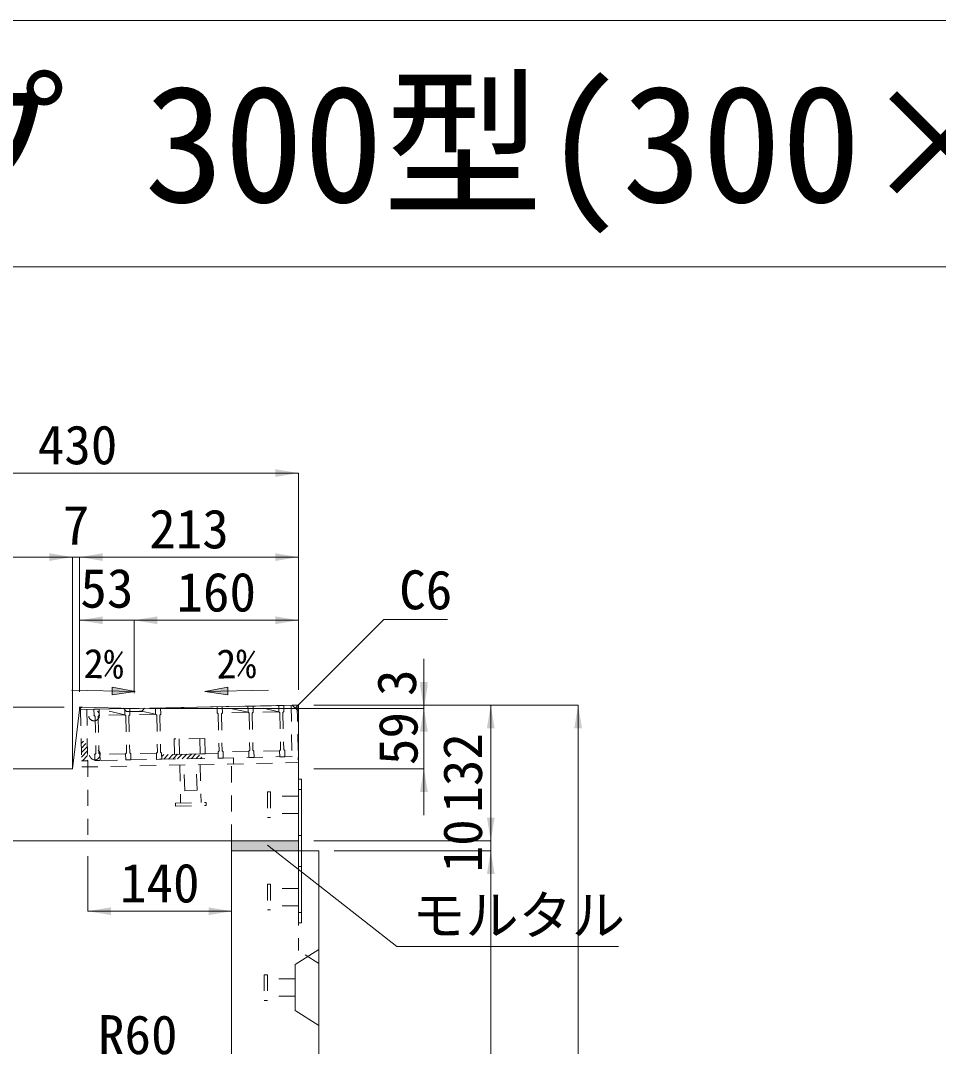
# Model space of a CAD drawing. Units: millimetres at full size; some dimension numbers follow another scale. Extents: x -3301 to 90699, y 107523 to 139162.
# Drawn here: x 16097 to 16991, y 119412 to 120411 of the extents above; entities that cross this region are included whole.
import ezdxf
from ezdxf.enums import TextEntityAlignment as Align

# ---------------------------------------------------------------- set-up
doc = ezdxf.new("R2010")
doc.units = ezdxf.units.MM
doc.header["$LTSCALE"] = 21
doc.header["$PDMODE"] = 32
doc.header["$PDSIZE"] = 10.5
doc.linetypes.add('USER1', pattern=[1.35, 0.75, -0.6])
for name, color, linetype, lineweight in [('0_2', 7, 'USER1', 9), ('図枠', 7, 'Continuous', 5), ('寸法線', 7, 'Continuous', 9), ('引出線', 4, 'Continuous', 9), ('本体', 2, 'Continuous', 9), ('補助線', 8, 'Continuous', 13), ('ｲﾝｻｰﾄ', 3, 'USER1', 5), ('ｸﾞﾚｰﾁﾝｸﾞ', 7, 'USER1', 9)]:
    doc.layers.add(name, color=color, linetype=linetype, lineweight=lineweight)
doc.layers.add('ﾊｯﾁﾝｸﾞ', color=8, linetype='Continuous')
doc.styles.add('ＭＳ ゴシック', font='')
doc.styles.get('ＭＳ ゴシック').set_extended_font_data('MS Gothic')

# ---------------------------------------------------------------- blocks, each defined once
blk = doc.blocks.new('filled_arrow')
at = {"color": 0, "linetype": 'Continuous', "lineweight": -2}
blk.add_solid([(7.5, 1.25), (0, 0), (7.5, -1.25)], dxfattribs=at)

msp = doc.modelspace()

# ---------------------------------------------------------------- hatches: boundary and pattern name
at = {"layer": '引出線'}
for points in [[(16186.08, 119762.14), (16185.93, 119754.64), (16208.5, 119757.94)], [(16298.53, 119762.14), (16298.68, 119754.64), (16276.11, 119757.94)]]:
    msp.add_hatch(color=7, dxfattribs=at).paths.add_polyline_path(points)
at = {"layer": 'ｸﾞﾚｰﾁﾝｸﾞ'}
h = msp.add_hatch(dxfattribs=at)
h.set_pattern_fill('USER', color=256, style=0, pattern_type=2)
h.set_pattern_definition([(46.14576, (15631.14, 119362.86), (-2.28951, 2.19972), [75, -60])])
h.paths.add_polyline_path([(16155.2, 119740.4), (16161.2, 119740.52), (16162.2, 119690.53), (16156.2, 119690.41)])
h = msp.add_hatch(dxfattribs=at)
h.set_pattern_fill('USER', color=256, style=0, pattern_type=2)
h.set_pattern_definition([(46.14576, (15728.12, 119364.8), (-2.28951, 2.19972), [75, -60])])
h.paths.add_polyline_path([(16234.19, 119691.97), (16234.1, 119696.47), (16269.59, 119697.18), (16284.59, 119697.48), (16289.09, 119697.57), (16289.18, 119693.07), (16269.68, 119692.68)])
at = {"layer": 'ﾊｯﾁﾝｸﾞ'}
msp.add_hatch(color=256, dxfattribs=at).paths.add_polyline_path([(16302.31, 119612.64), (16302.31, 119602.64), (16367.31, 119602.64), (16367.31, 119612.64)])

# ---------------------------------------------------------------- linework, layer by layer
at = {"layer": '0_2'}
for p, q in [((16370.51, 119662.64), (16367.31, 119662.64)), ((16370.51, 119617.64), (16367.31, 119617.64)), ((16370.51, 119587.64), (16367.31, 119587.64)), ((16370.51, 119542.64), (16367.31, 119542.64))]:
    msp.add_line(p, q, dxfattribs=at)
at = {"layer": '0_2', "linetype": 'Continuous', "lineweight": 13}
msp.add_line((16302.31, 119602.64), (16302.31, 119612.64), dxfattribs=at)
at = {"layer": '0_2', "linetype": 'Continuous'}
msp.add_lwpolyline([(16367.31, 119532.64), (16367.31, 119672.64), (16370.51, 119672.64), (16370.51, 119532.64)], close=True, dxfattribs=at)
at = {"layer": '図枠', "lineweight": 13}
for p, q in [((13499.21, 120411.48), (27899.21, 120411.48)), ((13499.21, 120171.48), (27899.21, 120171.48))]:
    msp.add_line(p, q, dxfattribs=at)
at = {"layer": '寸法線'}
for p, q in [((15937.31, 119970.73), (16367.31, 119970.73)), ((16367.31, 119759.64), (16367.31, 119970.73)), ((15937.31, 119888.85), (16147.31, 119888.85)), ((16102.31, 119888.85), (16199.32, 119888.85)), ((16147.31, 119697.64), (16147.31, 119888.85)), ((16147.31, 119697.64), (16147.31, 119888.85)), ((16154.32, 119757.64), (16154.32, 119888.85)), ((16154.32, 119888.85), (16367.31, 119888.85)), ((16154.32, 119757.64), (16154.32, 119888.85)), ((16367.31, 119759.64), (16367.31, 119888.85)), ((16154.32, 119827.34), (16252.3, 119827.34)), ((16154.32, 119757.64), (16154.32, 119827.34)), ((16207.3, 119756.44), (16207.3, 119827.34)), ((16207.3, 119827.34), (16367.31, 119827.34)), ((16207.3, 119756.44), (16207.3, 119827.34)), ((16367.31, 119759.64), (16367.31, 119827.34)), ((16489.54, 119696.44), (16489.54, 119789.64)), ((16489.54, 119637.64), (16489.54, 119786.44)), ((16382.31, 119744.64), (16554.67, 119744.64)), ((16382.31, 119744.64), (16639.77, 119744.64)), ((16382.31, 119744.64), (16489.54, 119744.64)), ((16554.67, 119744.64), (16554.67, 119612.64)), ((16639.77, 119744.64), (16639.77, 118852.64)), ((16139.32, 119742.64), (15647.2, 119742.64)), ((16222.3, 119741.44), (16489.54, 119741.44)), ((16222.3, 119741.44), (16489.54, 119741.44)), ((16382.31, 119682.64), (16489.54, 119682.64)), ((16554.67, 119557.64), (16554.67, 119657.64)), ((16382.31, 119612.64), (16554.67, 119612.64)), ((16382.31, 119612.64), (16554.67, 119612.64)), ((16162.31, 119597.64), (16162.31, 119543.95)), ((16302.31, 119597.64), (16302.31, 119543.95)), ((16402.31, 119602.64), (16554.67, 119602.64)), ((16402.31, 119602.64), (16554.67, 119602.64)), ((16554.67, 118852.64), (16554.67, 119602.64)), ((16162.31, 119543.95), (16302.31, 119543.95))]:
    msp.add_line(p, q, dxfattribs=at)
at = {"layer": '引出線', "color": 7}
for p, q in [((16146.4, 119759.18), (16208.5, 119757.94)), ((16338.22, 119759.18), (16276.11, 119757.94))]:
    msp.add_line(p, q, dxfattribs=at)
at = {"layer": '引出線'}
for points in [[(16364.31, 119741.72), (16450.55, 119827.96), (16512.66, 119827.96)], [(16337.22, 119608.32), (16463.15, 119509.64), (16678.97, 119509.64)]]:
    msp.add_lwpolyline(points, dxfattribs=at)
at = {"layer": '引出線', "color": 7, "lineweight": 13}
for points in [[(16186.08, 119762.14), (16185.93, 119754.64), (16208.5, 119757.94)], [(16298.53, 119762.14), (16298.68, 119754.64), (16276.11, 119757.94)]]:
    msp.add_lwpolyline(points, close=True, dxfattribs=at)
at = {"layer": '本体', "lineweight": 20}
for p, q in [((16207.3, 119741.44), (16361.31, 119744.52)), ((16367.31, 119738.64), (16361.31, 119744.52)), ((16154.01, 119739.93), (16147.31, 119682.64)), ((16157.05, 119742.58), (16207.3, 119741.44)), ((16367.31, 119738.64), (16367.31, 119612.64)), ((15943.31, 119682.64), (16147.31, 119682.64)), ((16367.31, 119612.64), (15937.31, 119612.64)), ((16302.31, 119602.64), (16302.31, 119373.17)), ((16387.31, 119602.64), (16302.31, 119602.64)), ((16387.31, 119602.64), (16387.31, 118852.64))]:
    msp.add_line(p, q, dxfattribs=at)
at = {"layer": '本体', "linetype": 'USER1'}
for p, q in [((16196.99, 119741.65), (16199.81, 119738.6)), ((16199.81, 119738.6), (16214.81, 119738.6)), ((16217.62, 119741.65), (16214.81, 119738.6)), ((16162.2, 119690.67), (16162.31, 119612.64)), ((16302.31, 119612.64), (16302.31, 119693.47)), ((16367.31, 119602.64), (16367.31, 119505.64)), ((16387.31, 119493.14), (16367.31, 119505.64))]:
    msp.add_line(p, q, dxfattribs=at)
at = {"layer": '本体'}
for p, q in [((16387.31, 119506.64), (16364.11, 119492.14)), ((16364.11, 119492.14), (16364.11, 119447.14)), ((16387.31, 119432.64), (16364.11, 119447.14))]:
    msp.add_line(p, q, dxfattribs=at)
at = {"layer": '本体', "lineweight": 20}
msp.add_arc((16156.99, 119739.58), 3, 88.70243, 173.33014, dxfattribs=at)
at = {"layer": '補助線', "lineweight": 20}
for p, q in [((16361.31, 119744.52), (16367.31, 119744.64)), ((16154.32, 119742.64), (16154.01, 119739.93)), ((16154.32, 119742.64), (16157.05, 119742.58))]:
    msp.add_line(p, q, dxfattribs=at)
at = {"layer": '補助線'}
for p, q in [((16367.31, 119738.64), (16367.31, 119744.64)), ((16147.31, 119682.64), (16147.31, 119742.64))]:
    msp.add_line(p, q, dxfattribs=at)
at = {"layer": 'ｲﾝｻｰﾄ'}
for p, q in [((16340.31, 119660.14), (16337.31, 119660.14)), ((16337.31, 119660.14), (16337.31, 119635.14)), ((16340.31, 119660.14), (16340.31, 119635.14)), ((16367.31, 119656.14), (16340.31, 119656.14)), ((16367.31, 119656.14), (16367.31, 119639.14)), ((16340.31, 119635.14), (16337.31, 119635.14)), ((16367.31, 119639.14), (16340.31, 119639.14)), ((16337.3, 119570.14), (16337.3, 119545.14)), ((16340.31, 119570.14), (16337.3, 119570.14)), ((16340.31, 119570.14), (16340.31, 119545.14)), ((16367.31, 119566.14), (16340.31, 119566.14)), ((16340.31, 119545.14), (16337.3, 119545.14)), ((16367.31, 119549.14), (16340.31, 119549.14)), ((16334.1, 119482.14), (16334.1, 119457.14)), ((16337.1, 119482.14), (16334.1, 119482.14)), ((16337.1, 119482.14), (16337.1, 119457.14)), ((16364.11, 119478.14), (16337.1, 119478.14)), ((16337.1, 119457.14), (16334.1, 119457.14)), ((16364.11, 119461.14), (16337.1, 119461.14))]:
    msp.add_line(p, q, dxfattribs=at)
at = {"layer": 'ｸﾞﾚｰﾁﾝｸﾞ'}
for p, q in [((16155.2, 119740.4), (16366.16, 119744.62)), ((16360.16, 119744.5), (16361.16, 119694.51)), ((16366.16, 119744.62), (16367.28, 119688.63)), ((16155.2, 119740.4), (16156.32, 119684.41)), ((16161.2, 119740.52), (16162.2, 119690.53)), ((16168.2, 119740.66), (16353.16, 119744.36)), ((16173.2, 119740.76), (16168.2, 119740.66)), ((16173.2, 119740.76), (16168.2, 119740.66)), ((16173.2, 119740.76), (16168.2, 119740.66)), ((16168.32, 119734.66), (16168.2, 119740.66)), ((16168.2, 119740.66), (16168.32, 119734.66)), ((16168.2, 119740.66), (16168.32, 119734.66)), ((16168.2, 119740.66), (16168.32, 119734.66)), ((16168.2, 119740.66), (16168.32, 119734.66)), ((16168.2, 119740.66), (16168.32, 119734.66)), ((16168.2, 119740.66), (16168.32, 119734.66)), ((16168.32, 119734.66), (16169.34, 119733.68)), ((16168.32, 119734.66), (16169.34, 119733.68)), ((16168.32, 119734.66), (16169.34, 119733.68)), ((16173.32, 119734.76), (16172.34, 119733.74)), ((16173.32, 119734.76), (16172.34, 119733.74)), ((16173.32, 119734.76), (16172.34, 119733.74)), ((16198.32, 119735.26), (16173.2, 119740.76)), ((16173.2, 119740.76), (16173.32, 119734.76)), ((16173.2, 119740.76), (16173.32, 119734.76)), ((16173.2, 119740.76), (16173.32, 119734.76)), ((16198.32, 119735.26), (16173.32, 119734.76)), ((16203.19, 119741.36), (16198.2, 119741.26)), ((16203.19, 119741.36), (16198.2, 119741.26)), ((16203.19, 119741.36), (16198.2, 119741.26)), ((16198.2, 119741.26), (16198.32, 119735.26)), ((16198.2, 119741.26), (16198.32, 119735.26)), ((16198.2, 119741.26), (16198.32, 119735.26)), ((16198.32, 119735.26), (16199.34, 119734.28)), ((16198.32, 119735.26), (16199.34, 119734.28)), ((16198.32, 119735.26), (16199.34, 119734.28)), ((16203.31, 119735.36), (16202.33, 119734.34)), ((16203.31, 119735.36), (16202.33, 119734.34)), ((16203.31, 119735.36), (16202.33, 119734.34)), ((16228.31, 119735.86), (16203.19, 119741.36)), ((16203.19, 119741.36), (16203.31, 119735.36)), ((16203.19, 119741.36), (16203.31, 119735.36)), ((16203.19, 119741.36), (16203.31, 119735.36)), ((16228.31, 119735.86), (16203.31, 119735.36)), ((16233.19, 119741.96), (16228.19, 119741.86)), ((16233.19, 119741.96), (16228.19, 119741.86)), ((16233.19, 119741.96), (16228.19, 119741.86)), ((16228.19, 119741.86), (16228.31, 119735.86)), ((16228.19, 119741.86), (16228.31, 119735.86)), ((16228.19, 119741.86), (16228.31, 119735.86)), ((16228.31, 119735.86), (16229.33, 119734.88)), ((16228.31, 119735.86), (16229.33, 119734.88)), ((16228.31, 119735.86), (16229.33, 119734.88)), ((16229.33, 119734.88), (16230.05, 119698.89)), ((16229.33, 119734.88), (16230.05, 119698.89)), ((16229.33, 119734.88), (16230.05, 119698.89)), ((16233.31, 119735.96), (16232.33, 119734.94)), ((16233.31, 119735.96), (16232.33, 119734.94)), ((16233.31, 119735.96), (16232.33, 119734.94)), ((16232.33, 119734.94), (16233.05, 119698.95)), ((16232.33, 119734.94), (16233.05, 119698.95)), ((16232.33, 119734.94), (16233.05, 119698.95)), ((16233.19, 119741.96), (16233.31, 119735.96)), ((16233.19, 119741.96), (16233.31, 119735.96)), ((16233.19, 119741.96), (16233.31, 119735.96)), ((16288.18, 119743.06), (16288.3, 119737.06)), ((16288.18, 119743.06), (16288.3, 119737.06)), ((16288.18, 119743.06), (16288.3, 119737.06)), ((16288.3, 119737.06), (16289.32, 119736.08)), ((16288.3, 119737.06), (16289.32, 119736.08)), ((16288.3, 119737.06), (16289.32, 119736.08)), ((16289.32, 119736.08), (16290.04, 119700.09)), ((16289.32, 119736.08), (16290.04, 119700.09)), ((16289.32, 119736.08), (16290.04, 119700.09)), ((16293.3, 119737.16), (16292.32, 119736.14)), ((16293.3, 119737.16), (16292.32, 119736.14)), ((16293.3, 119737.16), (16292.32, 119736.14)), ((16292.32, 119736.14), (16293.04, 119700.15)), ((16292.32, 119736.14), (16293.04, 119700.15)), ((16292.32, 119736.14), (16293.04, 119700.15)), ((16293.18, 119743.16), (16293.3, 119737.16)), ((16293.18, 119743.16), (16293.3, 119737.16)), ((16293.18, 119743.16), (16293.3, 119737.16)), ((16318.29, 119737.66), (16293.18, 119743.16)), ((16318.29, 119737.66), (16293.3, 119737.16)), ((16318.17, 119743.66), (16318.29, 119737.66)), ((16318.17, 119743.66), (16318.29, 119737.66)), ((16318.17, 119743.66), (16318.29, 119737.66)), ((16318.29, 119737.66), (16319.31, 119736.68)), ((16318.29, 119737.66), (16319.31, 119736.68)), ((16318.29, 119737.66), (16319.31, 119736.68)), ((16319.31, 119736.68), (16320.03, 119700.69)), ((16319.31, 119736.68), (16320.03, 119700.69)), ((16319.31, 119736.68), (16320.03, 119700.69)), ((16323.29, 119737.76), (16322.31, 119736.74)), ((16323.29, 119737.76), (16322.31, 119736.74)), ((16323.29, 119737.76), (16322.31, 119736.74)), ((16322.31, 119736.74), (16323.03, 119700.75)), ((16322.31, 119736.74), (16323.03, 119700.75)), ((16322.31, 119736.74), (16323.03, 119700.75)), ((16323.17, 119743.76), (16323.29, 119737.76)), ((16323.17, 119743.76), (16323.29, 119737.76)), ((16323.17, 119743.76), (16323.29, 119737.76)), ((16348.29, 119738.26), (16323.17, 119743.76)), ((16348.29, 119738.26), (16323.29, 119737.76)), ((16353.16, 119744.36), (16348.17, 119744.26)), ((16353.16, 119744.36), (16348.17, 119744.26)), ((16353.16, 119744.36), (16348.17, 119744.26)), ((16348.17, 119744.26), (16348.29, 119738.26)), ((16348.17, 119744.26), (16348.29, 119738.26)), ((16348.17, 119744.26), (16348.29, 119738.26)), ((16348.29, 119738.26), (16349.31, 119737.28)), ((16348.29, 119738.26), (16349.31, 119737.28)), ((16348.29, 119738.26), (16349.31, 119737.28)), ((16349.31, 119737.28), (16350.03, 119701.29)), ((16349.31, 119737.28), (16350.03, 119701.29)), ((16349.31, 119737.28), (16350.03, 119701.29)), ((16353.28, 119738.36), (16352.3, 119737.34)), ((16353.28, 119738.36), (16352.3, 119737.34)), ((16353.28, 119738.36), (16352.3, 119737.34)), ((16352.3, 119737.34), (16353.02, 119701.35)), ((16352.3, 119737.34), (16353.02, 119701.35)), ((16352.3, 119737.34), (16353.02, 119701.35)), ((16353.16, 119744.36), (16353.28, 119738.36)), ((16353.16, 119744.36), (16353.28, 119738.36)), ((16353.16, 119744.36), (16353.28, 119738.36)), ((16169.34, 119733.68), (16170.06, 119697.69)), ((16169.34, 119733.68), (16170.06, 119697.69)), ((16169.34, 119733.68), (16170.06, 119697.69)), ((16172.34, 119733.74), (16173.06, 119697.75)), ((16172.34, 119733.74), (16173.06, 119697.75)), ((16172.34, 119733.74), (16173.06, 119697.75)), ((16199.34, 119734.28), (16200.06, 119698.29)), ((16199.34, 119734.28), (16200.06, 119698.29)), ((16199.34, 119734.28), (16200.06, 119698.29)), ((16202.33, 119734.34), (16203.05, 119698.35)), ((16202.33, 119734.34), (16203.05, 119698.35)), ((16202.33, 119734.34), (16203.05, 119698.35)), ((16276.29, 119712.31), (16246.3, 119711.72)), ((16246.3, 119711.72), (16246.6, 119696.72)), ((16251.3, 119711.82), (16251.59, 119696.82)), ((16271.29, 119712.21), (16271.59, 119697.22)), ((16276.29, 119712.31), (16276.59, 119697.32)), ((16361.16, 119694.51), (16156.2, 119690.41)), ((16169.08, 119696.67), (16170.06, 119697.69)), ((16169.08, 119696.67), (16170.06, 119697.69)), ((16169.08, 119696.67), (16170.06, 119697.69)), ((16169.2, 119690.67), (16169.08, 119696.67)), ((16169.2, 119690.67), (16169.08, 119696.67)), ((16169.2, 119690.67), (16169.08, 119696.67)), ((16169.2, 119690.67), (16169.08, 119696.67)), ((16169.2, 119690.67), (16169.08, 119696.67)), ((16169.2, 119690.67), (16169.08, 119696.67)), ((16174.08, 119696.77), (16173.06, 119697.75)), ((16174.08, 119696.77), (16173.06, 119697.75)), ((16174.08, 119696.77), (16173.06, 119697.75)), ((16199.08, 119697.27), (16174.08, 119696.77)), ((16174.2, 119690.77), (16174.08, 119696.77)), ((16174.2, 119690.77), (16174.08, 119696.77)), ((16174.2, 119690.77), (16174.08, 119696.77)), ((16199.08, 119697.27), (16200.06, 119698.29)), ((16199.08, 119697.27), (16200.06, 119698.29)), ((16199.08, 119697.27), (16200.06, 119698.29)), ((16199.2, 119691.27), (16199.08, 119697.27)), ((16199.2, 119691.27), (16199.08, 119697.27)), ((16199.2, 119691.27), (16199.08, 119697.27)), ((16204.07, 119697.37), (16203.05, 119698.35)), ((16204.07, 119697.37), (16203.05, 119698.35)), ((16204.07, 119697.37), (16203.05, 119698.35)), ((16229.07, 119697.87), (16204.07, 119697.37)), ((16204.19, 119691.37), (16204.07, 119697.37)), ((16204.19, 119691.37), (16204.07, 119697.37)), ((16204.19, 119691.37), (16204.07, 119697.37)), ((16229.07, 119697.87), (16230.05, 119698.89)), ((16229.07, 119697.87), (16230.05, 119698.89)), ((16229.07, 119697.87), (16230.05, 119698.89)), ((16229.19, 119691.87), (16229.07, 119697.87)), ((16229.19, 119691.87), (16229.07, 119697.87)), ((16229.19, 119691.87), (16229.07, 119697.87)), ((16234.07, 119697.97), (16233.05, 119698.95)), ((16234.07, 119697.97), (16233.05, 119698.95)), ((16234.07, 119697.97), (16233.05, 119698.95)), ((16234.19, 119691.97), (16234.07, 119697.97)), ((16234.19, 119691.97), (16234.07, 119697.97)), ((16234.19, 119691.97), (16234.07, 119697.97)), ((16289.09, 119697.57), (16234.1, 119696.47)), ((16276.59, 119697.32), (16246.6, 119696.72)), ((16289.06, 119699.07), (16290.04, 119700.09)), ((16289.06, 119699.07), (16290.04, 119700.09)), ((16289.06, 119699.07), (16290.04, 119700.09)), ((16289.18, 119693.07), (16289.06, 119699.07)), ((16289.18, 119693.07), (16289.06, 119699.07)), ((16289.18, 119693.07), (16289.06, 119699.07)), ((16294.06, 119699.17), (16293.04, 119700.15)), ((16294.06, 119699.17), (16293.04, 119700.15)), ((16294.06, 119699.17), (16293.04, 119700.15)), ((16319.05, 119699.67), (16294.06, 119699.17)), ((16294.18, 119693.17), (16294.06, 119699.17)), ((16294.18, 119693.17), (16294.06, 119699.17)), ((16294.18, 119693.17), (16294.06, 119699.17)), ((16319.05, 119699.67), (16320.03, 119700.69)), ((16319.05, 119699.67), (16320.03, 119700.69)), ((16319.05, 119699.67), (16320.03, 119700.69)), ((16319.17, 119693.67), (16319.05, 119699.67)), ((16319.17, 119693.67), (16319.05, 119699.67)), ((16319.17, 119693.67), (16319.05, 119699.67)), ((16324.05, 119699.77), (16323.03, 119700.75)), ((16324.05, 119699.77), (16323.03, 119700.75)), ((16324.05, 119699.77), (16323.03, 119700.75)), ((16349.05, 119700.27), (16324.05, 119699.77)), ((16324.17, 119693.77), (16324.05, 119699.77)), ((16324.17, 119693.77), (16324.05, 119699.77)), ((16324.17, 119693.77), (16324.05, 119699.77)), ((16349.05, 119700.27), (16350.03, 119701.29)), ((16349.05, 119700.27), (16350.03, 119701.29)), ((16349.05, 119700.27), (16350.03, 119701.29)), ((16349.17, 119694.27), (16349.05, 119700.27)), ((16349.17, 119694.27), (16349.05, 119700.27)), ((16349.17, 119694.27), (16349.05, 119700.27)), ((16354.04, 119700.37), (16353.02, 119701.35)), ((16354.04, 119700.37), (16353.02, 119701.35)), ((16354.04, 119700.37), (16353.02, 119701.35)), ((16354.16, 119694.37), (16354.04, 119700.37)), ((16354.16, 119694.37), (16354.04, 119700.37)), ((16354.16, 119694.37), (16354.04, 119700.37)), ((16156.32, 119684.41), (16367.28, 119688.63)), ((16174.2, 119690.77), (16169.2, 119690.67)), ((16174.2, 119690.77), (16169.2, 119690.67)), ((16174.2, 119690.77), (16169.2, 119690.67)), ((16204.19, 119691.37), (16199.2, 119691.27)), ((16204.19, 119691.37), (16199.2, 119691.27)), ((16204.19, 119691.37), (16199.2, 119691.27)), ((16234.19, 119691.97), (16229.19, 119691.87)), ((16234.19, 119691.97), (16229.19, 119691.87)), ((16234.19, 119691.97), (16229.19, 119691.87)), ((16251.8, 119686.32), (16252.54, 119649.33)), ((16256.81, 119661.3), (16255.81, 119686.28)), ((16268.8, 119661.78), (16267.8, 119686.76)), ((16271.8, 119686.72), (16272.54, 119649.73)), ((16294.18, 119693.17), (16289.18, 119693.07)), ((16294.18, 119693.17), (16289.18, 119693.07)), ((16294.18, 119693.17), (16289.18, 119693.07)), ((16304.17, 119693.37), (16304.29, 119687.37)), ((16324.17, 119693.77), (16319.17, 119693.67)), ((16324.17, 119693.77), (16319.17, 119693.67)), ((16324.17, 119693.77), (16319.17, 119693.67)), ((16354.16, 119694.37), (16349.17, 119694.27)), ((16354.16, 119694.37), (16349.17, 119694.27)), ((16354.16, 119694.37), (16349.17, 119694.27)), ((16367.28, 119688.63), (16367.18, 119693.63)), ((16268.8, 119661.78), (16256.81, 119661.3)), ((16247.55, 119649.23), (16277.54, 119649.83)), ((16247.61, 119646.23), (16247.55, 119649.23)), ((16247.61, 119646.23), (16277.6, 119646.83)), ((16277.6, 119646.83), (16277.54, 119649.83))]:
    msp.add_line(p, q, dxfattribs=at)
for p in [(16168.32, 119734.66), (16169.08, 119696.67)]:
    msp.add_point(p, dxfattribs=at)

# ---------------------------------------------------------------- block references
at = {"layer": '寸法線', "xscale": 3, "yscale": 3}
for p, rotation in [((16367.31, 119970.73), 180), ((16147.31, 119888.85), 180), ((16147.31, 119888.85), 180), ((16367.31, 119888.85), 180), ((16367.31, 119827.34), 180), ((16489.54, 119744.64), 90), ((16489.54, 119741.44), 90), ((16554.67, 119744.64), 270), ((16639.77, 119744.64), 270), ((16489.54, 119741.44), 270), ((16489.54, 119682.64), 270), ((16554.67, 119612.64), 90), ((16554.67, 119612.64), 90), ((16554.67, 119602.64), 270), ((16554.67, 119602.64), 270), ((16302.31, 119543.95), 180)]:
    msp.add_blockref('filled_arrow', p, dxfattribs=dict(at, rotation=rotation))
for p in [(16154.32, 119888.85), (16154.32, 119888.85), (16154.32, 119827.34), (16207.3, 119827.34), (16207.3, 119827.34), (16162.31, 119543.95)]:
    msp.add_blockref('filled_arrow', p, dxfattribs=at)
at = {"layer": '引出線', "xscale": 0.075, "yscale": 0.075}
for p, rotation in [((16364.31, 119741.72), 45), ((16337.22, 119608.32), 321.9)]:
    msp.add_blockref('filled_arrow', p, dxfattribs=dict(at, rotation=rotation))

# ---------------------------------------------------------------- texts
at = {"layer": '図枠', "style": 'ＭＳ ゴシック'}
msp.add_text('\u3000都市型側溝 深型集水桝 基本タイプ 300型(300×300～600) 断面図', height=113.9, dxfattribs=at).set_placement((13499.21, 120291.48), align=Align.MIDDLE_LEFT)
at = {"layer": '寸法線', "style": 'ＭＳ ゴシック'}
for s, p in [('430', (16152.31, 119998.23)), ('7', (16150.82, 119920.1)), ('213', (16260.82, 119916.35)), ('53', (16180.81, 119858.59)), ('160', (16287.31, 119854.84)), ('140', (16232.31, 119571.45))]:
    msp.add_text(s, height=37.98, dxfattribs=at).set_placement(p, align=Align.MIDDLE_CENTER)
for s, height, rotation, p in [('2%', 28.48, 359, (16177.73, 119785.06)), ('2%', 28.48, 1, (16306.89, 119785.06)), ('3', 37.98, 90, (16463, 119766.52)), ('59', 37.98, 90, (16464.42, 119712.11)), ('132', 37.98, 90, (16527.17, 119678.64)), ('10', 37.98, 90, (16527.17, 119607.64))]:
    msp.add_text(s, height=height, rotation=rotation, dxfattribs=at).set_placement(p, align=Align.MIDDLE_CENTER)
at = {"layer": '引出線', "style": 'ＭＳ ゴシック'}
for s, p in [('C6', (16465.55, 119875.96)), ('モルタル', (16478.15, 119559.06))]:
    msp.add_text(s, height=37.98, dxfattribs=at).set_placement(p, align=Align.TOP_LEFT)
msp.add_text('R60', height=37.98, dxfattribs=at).set_placement((16249.63, 119442.7), align=Align.TOP_RIGHT)

doc.saveas('drawing.dxf')
